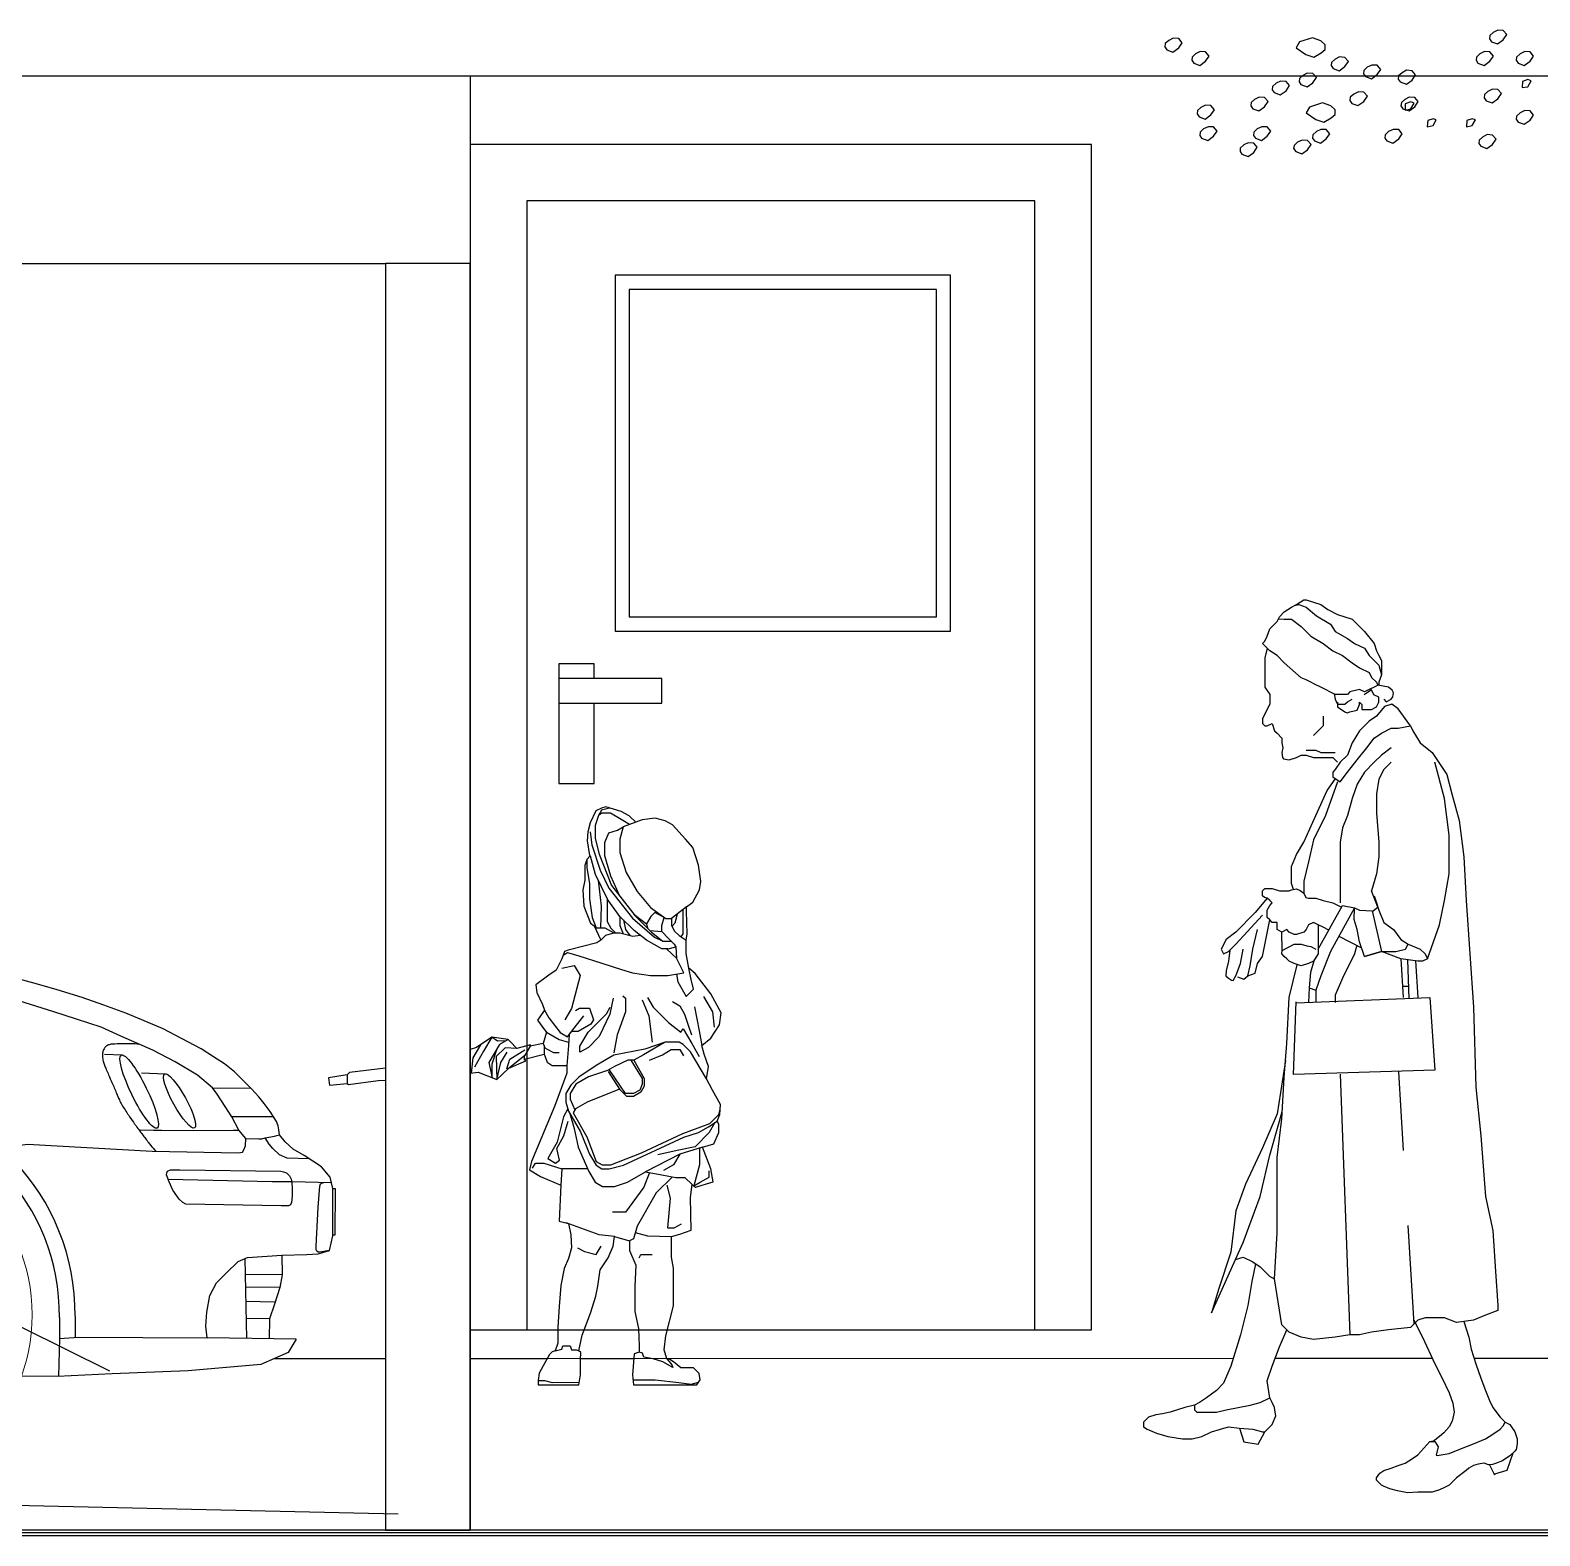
# Model space of a CAD drawing. Header units: millimetres. Extents: x 462666 to 1244237, y 2328025 to 3795663.
# Drawn here: x 1158088 to 1160762, y 2840937 to 2843604 of the extents above; entities that cross this region are included whole.
import ezdxf
from ezdxf.lldxf.tags import DXFTag

# ---------------------------------------------------------------- set-up
doc = ezdxf.new("R2010")
doc.units = ezdxf.units.MM
for name, color, linetype in [('arbre', 250, 'Continuous'), ('MUR-POH', 64, 'Continuous'), ('MUR_POH', 64, 'Continuous'), ('MUR_REZ', 3, 'Continuous'), ('PLO_LIN', 6, 'Continuous')]:
    doc.layers.add(name, color=color, linetype=linetype)
tags = doc.linetypes.add('DASHED', pattern=[0.75, 0.5, -0.25]).pattern_tags.tags
tags[6:7] = [DXFTag(74, 4), DXFTag(75, 0), DXFTag(340, '0'), DXFTag(46, 1.0), DXFTag(50, 0.0), DXFTag(44, 0.0), DXFTag(45, 0.0)]
tags[4:5] = [DXFTag(74, 4), DXFTag(75, 0), DXFTag(340, '0'), DXFTag(46, 1.0), DXFTag(50, 0.0), DXFTag(44, 0.0), DXFTag(45, 0.0)]

# ---------------------------------------------------------------- blocks, each defined once
blk = doc.blocks.new('arbre3')
at = {"layer": 'arbre', "color": 252}
for points in [[(253.368, 21.654), (253.41, 21.639), (253.449, 21.667), (253.473, 21.702), (253.449, 21.73), (253.412, 21.732), (253.381, 21.717), (253.357, 21.695), (253.355, 21.674)], [(251.169, 21.599), (251.21, 21.584), (251.25, 21.612), (251.273, 21.647), (251.25, 21.676), (251.213, 21.678), (251.182, 21.662), (251.158, 21.641), (251.156, 21.619)], [(251.351, 21.509), (251.392, 21.493), (251.431, 21.522), (251.455, 21.556), (251.431, 21.585), (251.394, 21.587), (251.364, 21.572), (251.34, 21.55), (251.338, 21.528)], [(252.111, 21.567), (252.165, 21.55), (252.215, 21.578), (252.241, 21.602), (252.241, 21.633), (252.213, 21.661), (252.157, 21.68), (252.067, 21.652), (252.046, 21.613)], [(253.277, 21.509), (253.319, 21.493), (253.358, 21.522), (253.382, 21.556), (253.358, 21.585), (253.321, 21.587), (253.29, 21.572), (253.267, 21.55), (253.264, 21.528)], [(253.55, 21.509), (253.591, 21.493), (253.63, 21.522), (253.654, 21.556), (253.63, 21.585), (253.594, 21.587), (253.563, 21.572), (253.539, 21.55), (253.537, 21.528)], [(252.296, 21.472), (252.337, 21.457), (252.376, 21.485), (252.4, 21.52), (252.376, 21.548), (252.339, 21.551), (252.309, 21.535), (252.285, 21.514), (252.283, 21.492)], [(252.514, 21.418), (252.555, 21.403), (252.594, 21.431), (252.618, 21.466), (252.594, 21.494), (252.558, 21.496), (252.527, 21.481), (252.503, 21.459), (252.501, 21.437)], [(251.896, 21.309), (251.937, 21.294), (251.977, 21.322), (252, 21.357), (251.977, 21.385), (251.94, 21.387), (251.909, 21.372), (251.885, 21.35), (251.883, 21.328)], [(252.078, 21.363), (252.119, 21.348), (252.158, 21.376), (252.182, 21.411), (252.158, 21.439), (252.121, 21.441), (252.091, 21.426), (252.067, 21.405), (252.065, 21.383)], [(252.75, 21.381), (252.792, 21.366), (252.831, 21.394), (252.855, 21.429), (252.831, 21.457), (252.794, 21.46), (252.763, 21.444), (252.739, 21.423), (252.737, 21.401)], [(253.577, 21.343), (253.616, 21.349), (253.638, 21.388), (253.616, 21.397), (253.579, 21.384)], [(251.751, 21.2), (251.792, 21.185), (251.831, 21.213), (251.855, 21.248), (251.831, 21.276), (251.794, 21.278), (251.764, 21.263), (251.74, 21.241), (251.738, 21.219)], [(252.423, 21.236), (252.464, 21.221), (252.504, 21.249), (252.528, 21.284), (252.504, 21.312), (252.467, 21.314), (252.436, 21.299), (252.412, 21.277), (252.41, 21.256)], [(252.769, 21.2), (252.81, 21.185), (252.849, 21.213), (252.873, 21.248), (252.849, 21.276), (252.812, 21.278), (252.782, 21.263), (252.758, 21.241), (252.755, 21.219)], [(253.332, 21.254), (253.373, 21.239), (253.412, 21.267), (253.436, 21.302), (253.412, 21.33), (253.375, 21.332), (253.345, 21.317), (253.321, 21.296), (253.319, 21.274)], [(251.387, 21.145), (251.429, 21.13), (251.468, 21.158), (251.492, 21.193), (251.468, 21.221), (251.431, 21.223), (251.4, 21.208), (251.376, 21.187), (251.374, 21.165)], [(252.179, 21.127), (252.233, 21.109), (252.283, 21.138), (252.309, 21.161), (252.309, 21.192), (252.281, 21.22), (252.224, 21.24), (252.135, 21.211), (252.114, 21.172)], [(252.783, 21.191), (252.822, 21.198), (252.844, 21.237), (252.822, 21.246), (252.785, 21.233)], [(253.55, 21.109), (253.591, 21.094), (253.63, 21.122), (253.654, 21.157), (253.63, 21.185), (253.594, 21.187), (253.563, 21.172), (253.539, 21.15), (253.537, 21.128)], [(251.405, 21), (251.447, 20.985), (251.486, 21.013), (251.51, 21.048), (251.486, 21.076), (251.449, 21.078), (251.418, 21.063), (251.395, 21.041), (251.392, 21.019)], [(251.769, 21), (251.81, 20.985), (251.849, 21.013), (251.873, 21.048), (251.849, 21.076), (251.812, 21.078), (251.782, 21.063), (251.758, 21.041), (251.756, 21.019)], [(252.934, 21.078), (252.974, 21.085), (252.995, 21.124), (252.974, 21.132), (252.937, 21.119)], [(253.199, 21.078), (253.238, 21.085), (253.26, 21.124), (253.238, 21.132), (253.201, 21.119)], [(251.678, 20.891), (251.719, 20.876), (251.758, 20.904), (251.782, 20.939), (251.758, 20.967), (251.721, 20.969), (251.691, 20.954), (251.667, 20.932), (251.665, 20.91)], [(252.042, 20.909), (252.083, 20.894), (252.122, 20.922), (252.146, 20.957), (252.122, 20.985), (252.085, 20.987), (252.055, 20.972), (252.031, 20.95), (252.028, 20.929)], [(252.169, 20.982), (252.21, 20.967), (252.249, 20.995), (252.273, 21.03), (252.249, 21.058), (252.212, 21.06), (252.182, 21.045), (252.158, 21.023), (252.156, 21.001)], [(252.659, 20.982), (252.701, 20.967), (252.74, 20.995), (252.764, 21.03), (252.74, 21.058), (252.703, 21.06), (252.672, 21.045), (252.649, 21.023), (252.646, 21.001)], [(253.296, 20.945), (253.337, 20.93), (253.376, 20.958), (253.4, 20.993), (253.376, 21.021), (253.339, 21.024), (253.309, 21.008), (253.285, 20.987), (253.283, 20.965)]]:
    blk.add_lwpolyline(points, close=True, dxfattribs=at)
blk = doc.blocks.new('wheel2')
at = {"color": 252}
for p, q in [((-30.2, 114.6), (-30.2, 224.6)), ((30.2, 114.5), (30.3, 224.6)), ((-21, 210.8), (-21, 114.6)), ((21, 210.8), (21, 114.5)), ((-99.6, 64.2), (-204.3, 98.2)), ((-194, 85.1), (-102.4, 55.4)), ((99.6, 64.2), (204.3, 98.2)), ((194, 85.1), (102.5, 55.4)), ((-118.3, 6.6), (-223, 40.7)), ((-207, 45.1), (-115.4, 15.4)), ((207, 45.1), (115.4, 15.4)), ((118.3, 6.6), (223, 40.6)), ((-91.8, -74.9), (-156.5, -163.9)), ((-140.9, -158.2), (-84.3, -80.3)), ((140.9, -158.2), (84.3, -80.3)), ((91.8, -74.9), (156.5, -164)), ((-106.9, -182.9), (-50.3, -105)), ((106.9, -182.9), (50.3, -105)), ((-42.9, -110.4), (-107.6, -199.5)), ((42.9, -110.5), (107.6, -199.5))]:
    blk.add_line(p, q, dxfattribs=at)
at = {"color": 252, "lineweight": 0}
for p, q in [((-11.5, -13.2), (-25, 10.1)), ((-16.4, 21.7), (-3.9, 0)), ((-3.9, 0), (-11.5, -13.2)), ((-10.6, 25), (0, 6.7)), ((10.6, 25), (0, 6.7)), ((16.4, 21.7), (3.9, 0)), ((11.5, -13.2), (25, 10.1)), ((13.5, -23.3), (27, 0)), ((-13.5, -23.3), (-27, 0)), ((0, -6.7), (-10.6, -25)), ((0, -6.7), (10.6, -25)), ((3.9, 0), (11.5, -13.2))]:
    blk.add_line(p, q, dxfattribs=at)
for centre, radius in [((0.1, -0.1), 332.5), ((0.1, -0.1), 252.7), ((0.1, -0.1), 246.9), ((0, 0), 30.3)]:
    blk.add_circle(centre, radius, dxfattribs=at)
at = {"color": 252}
for centre, radius in [((-0.4, 61.3), 9.91), ((-58.4, 18.4), 9.91), ((0.1, -0.1), 42.5), ((58.4, 19.3), 9.91), ((-35.6, -50.1), 9.91), ((36.6, -49.5), 9.91)]:
    blk.add_circle(centre, radius, dxfattribs=at)
for centre, radius, start, end in [((0, 0), 228.8, 89.9985, 125.9984), ((-36, 210.8), 15, 0, 99.6964), ((0, 0), 228.8, 53.9984, 89.9982), ((36, 210.8), 15, 80.3003, 179.9967), ((0, 0), 228.8, 125.9984, 161.9982), ((0, 0), 228.8, 17.9985, 53.9984), ((0, 0), 140.2, 102.4567, 149.54), ((-83.2, 114.6), 53, 305.9984, 0), ((-83.2, 114.6), 62.2, 305.9984, 0), ((83.2, 114.5), 62.2, 179.9967, 233.9984), ((0, 0), 140.2, 30.4567, 77.54), ((83.2, 114.5), 53, 179.9967, 233.9984), ((-189.3, 99.4), 15, 152.3003, 251.9967), ((189.3, 99.4), 15, 288, 27.6964), ((0, 0), 228.8, 161.9985, 197.9984), ((-83.2, 114.6), 62.2, 251.9967, 305.9984), ((-83.2, 114.6), 53, 251.9967, 305.9984), ((-45.2, 61.2), 25, 252.7826, 0.0941), ((-0.4, 61.3), 19.8, 0.7826, 180.0941), ((44.5, 61.9), 25, 180.7826, 288.0941), ((83.2, 114.5), 62.2, 233.9984, 288), ((83.2, 114.5), 53, 233.9984, 288), ((0, 0), 228.8, 341.9984, 17.9982), ((-211.6, 30.9), 15, 72, 171.6964), ((-58.4, 18.4), 19.8, 72.7826, 252.0941), ((58.4, 19.3), 19.8, 288.7826, 108.0941), ((211.6, 30.9), 15, 8.3003, 107.9967), ((0, 0), 140.2, 174.4567, 221.54), ((-134.7, -43.8), 53, 17.9984, 72), ((-134.7, -43.8), 62.2, 17.9984, 72), ((72.8, -23.1), 25, 108.7826, 216.0941), ((134.7, -43.8), 62.2, 107.9967, 161.9984), ((134.7, -43.8), 53, 107.9967, 161.9984), ((0, 0), 140.2, 318.4567, 5.54), ((-134.7, -43.8), 53, 323.9967, 17.9984), ((-134.7, -43.8), 62.2, 323.9967, 17.9984), ((-72.2, -24.2), 25, 324.7826, 72.0941), ((134.7, -43.8), 62.2, 161.9984, 216), ((134.7, -43.8), 53, 161.9984, 216), ((-35.6, -50.1), 19.8, 144.7826, 324.0941), ((0.7, -76.4), 25, 36.7826, 144.0941), ((36.6, -49.5), 19.8, 216.7826, 36.0941), ((0, 0), 228.8, 197.9984, 233.9982), ((0, -141.6), 62.2, 89.9984, 144), ((0, -141.6), 62.2, 35.9967, 89.9984), ((0, 0), 228.8, 305.9985, 341.9984), ((0, -141.6), 53, 89.9984, 144), ((0, -141.6), 53, 35.9967, 89.9984), ((0, 0), 140.2, 246.4567, 293.54), ((-153, -149.3), 15, 224.3003, 323.9967), ((153, -149.4), 15, 216, 315.6964), ((0, 0), 228.8, 233.9985, 269.9984), ((-94.8, -191.7), 15, 144, 243.6964), ((0, 0), 228.8, 269.9984, 305.9982), ((94.7, -191.7), 15, 296.3003, 35.9967)]:
    blk.add_arc(centre, radius, start, end, dxfattribs=at)
at = {"color": 252, "lineweight": 0}
for start, end in [(127.1808, 158.0265), (67.1808, 112.8192), (21.9735, 52.8192), (180, 240), (247.1808, 292.8192), (300, 0)]:
    blk.add_arc((0, 0), 27, start, end, dxfattribs=at)
blk = doc.blocks.new('VW Golf 5 s')
at = {"color": 252}
for p, q in [((3018.1, 790.1), (3049.2, 789.2)), ((3083.6, 758), (3126.4, 756.9)), ((3272.3, 431.9), (3277.5, 290.5)), ((3338.6, 403.9), (3273.3, 403.9)), ((3335.1, 381.5), (3274.2, 381.5)), ((3327.2, 355.7), (3275.1, 355.7)), ((2945.3, 322.2), (2946.2, 285.3)), ((2973.3, 324.8), (2974.1, 287.5)), ((3317.2, 325.7), (3276.2, 325.7))]:
    blk.add_line(p, q, dxfattribs=at)
for points in [[(3270.3, 644.4), (3293.7, 644.3), (3299.1, 644.7), (3304.8, 646.2), (3321.2, 649.8), (3325.5, 651), (3329.7, 652.3), (3328.7, 660.8), (3327.2, 668.2), (3324.4, 675.5), (3313, 693.3), (3302.2, 707), (3292.1, 719), (3279.4, 732.7), (3267, 744.4), (3248.4, 762.1), (3230.9, 776.5), (3211, 788.2), (3189.1, 802.2), (3154, 819.8), (3121.3, 836.3), (3083.1, 852), (3054.6, 863.4), (3015.5, 876.7), (2976.8, 889.9), (2932, 902.8), (2893.2, 913.1), (2840.5, 926.8)], [(3270.3, 644.4), (3257.7, 659.2), (3244.8, 682.4), (3233.1, 700.8), (3218.7, 722.3), (3210.3, 733.6), (3183.1, 755.5), (3143.1, 778.7), (3103.6, 798.6), (3046.1, 822.6), (3010.9, 837.9), (2967.4, 851), (2926.9, 863.7), (2843.6, 888.2), (2766.1, 908), (2688.9, 925.9), (2607.1, 947.4), (2538.4, 963.6), (2456.3, 987.4), (2417.2, 999), (2400.2, 1002)], [(3210.3, 733.6), (3277.7, 734.2)], [(3244.4, 683), (3318.7, 684.4)], [(2822.3, 596.9), (2835.5, 608), (2847.4, 617.8), (2864, 625.3), (2884.1, 628.7), (3105, 619.3), (3257.6, 619.3), (3264.8, 620.4), (3267.5, 624.5), (3270.2, 631.9), (3270.3, 644.4)], [(3081.2, 656.7), (3106.8, 656.8), (3121.2, 656.8), (3177.2, 657.5), (3247.9, 659), (3257.7, 659.2)], [(3383.8, 610.1), (3344.4, 610.7), (3330.5, 616.9), (3318.7, 627.7), (3312, 635.4), (3304.8, 646.2)], [(3422, 448.4), (3427, 474.4), (3425.7, 558.4), (3420.6, 578.5), (3405, 596.5), (3374.1, 616.2), (3354.6, 627.2), (3340.1, 639.8), (3329.7, 652.3)], [(3423.2, 568.5), (3352.9, 569.3), (3353.9, 556.3), (3353.9, 543.8), (3353.1, 532.7), (3351.5, 528.5), (3347.7, 526.4), (3335.1, 526.4), (3165.9, 526.4), (3160.6, 529.4), (3154.3, 535.1), (3142.6, 551.2), (3135.7, 565.7), (3131.3, 578), (3131.3, 581.8), (3132.8, 584.6), (3138.1, 586.8), (3154.6, 587.2), (3333.2, 587.8), (3338.3, 586.9), (3343.6, 585), (3349.1, 579.5), (3352, 574), (3352.9, 569.3)], [(3352.9, 569.3), (3344.8, 568.9), (3337.8, 568.7), (3318.4, 568.7), (3134.3, 569.7)], [(3422, 448.4), (3404.6, 445.2), (3401.7, 445.5), (3399.4, 446.8), (3398.2, 449.1), (3398, 455.8), (3400.5, 524.8), (3402.9, 562.4), (3403.7, 566.1), (3405.7, 567.7), (3409.8, 568.6)], [(3425.7, 558.4), (3430.1, 558.5), (3431, 476.1), (3427, 476)], [(3365.2, 290.8), (3207.6, 290.3), (3205.1, 310.8), (3206.1, 335.9), (3211.2, 365.2), (3222.5, 388.3), (3239.5, 405.7), (3260.5, 426.7), (3276.9, 433.9), (3337.7, 439.1), (3381.7, 441.1), (3401.7, 442.6), (3422, 448.4)], [(3337.7, 439.1), (3338.6, 403.9), (3335.1, 381.5), (3326.1, 352), (3317.2, 325.7), (3317.3, 290.6)], [(3365.2, 290.8), (3351.3, 266.7), (3303.6, 244.4), (3175, 231.2), (3040.6, 223.8), (2943.6, 217.6), (2880.1, 217.6)], [(2946.2, 285.3), (2945.7, 217.8)], [(2946.2, 285.3), (2979.7, 287.9), (3207.6, 290.3)]]:
    blk.add_lwpolyline(points, dxfattribs=at)
blk.add_lwpolyline([(3079.1, 808.9, 0.00436), (3063.4, 809, 0.006365), (3052.6, 808.8, 0.001388), (3036, 808.3, 0.005877), (3032.1, 808.1, 0.065259), (3025.9, 806.9, 0.071208), (3020.7, 804.4, 0.084759), (3018, 801.7, 0.070185), (3015.9, 797.7, 0.055739), (3014.4, 791.8, 0.057311), (3014.4, 785.8, 0.023951), (3015.6, 777.9, 0.047792), (3016.7, 774, 0.003387), (3019.6, 767.2, 0.005367), (3021.4, 762.9, 0.000529), (3025.8, 753.3, -0.000375), (3031.9, 739.8, -0.003127), (3040.1, 721.3, 0.004798), (3045.5, 709.3, 0.031507), (3050, 700.9, 0.014142), (3061.8, 683.1, 0.002089), (3070.9, 670.3, 0.006021), (3074.1, 665.9, 0.001382), (3080.6, 657.4, 0.00205), (3084.9, 651.7, 0.002362), (3085.5, 651, 0.00012), (3097.2, 636.2, 0.007569), (3102.1, 630.2, 0.004052), (3111.4, 619.3)], format="xyb", dxfattribs=at)
for radius, start, end in [(398.5, 0.522, 175.8694), (370.5, 0.1616, 176.2098)]:
    blk.add_arc((2574.8, 321.2), radius, start, end, dxfattribs=at)
for centre, major_axis, ratio in [((3080.3, 724.7), (-32.6, 64.2), 0.194652), ((3152.1, 709.2), (-27.3, 47.3), 0.214904)]:
    blk.add_ellipse(centre, major_axis=major_axis, ratio=ratio, dxfattribs=at)
at = {"color": 252, "xscale": 0.9690000000000657, "yscale": 0.9690000000000657, "zscale": 0.9690000000000657, "rotation": 12.00000000000195}
blk.add_blockref('wheel2', (2574.8, 321.2), dxfattribs=at)

msp = doc.modelspace()

# ---------------------------------------------------------------- linework, layer by layer
at = {"layer": 'MUR-POH', "color": 252}
for p, q in [((1160305.7, 2841973.8), (1160305, 2842006.2)), ((1160406, 2841998.9), (1160446, 2841978.5)), ((1160515.5, 2841958.9), (1160481.2, 2841971.8)), ((1160515.5, 2841958.9), (1160519.8, 2841890.2)), ((1160527.7, 2841957.2), (1160530.1, 2841888.7)), ((1160541.4, 2841955.3), (1160545.6, 2841890.2)), ((1160353.4, 2841907.3), (1160352.3, 2841881.6)), ((1160529.4, 2841909.7), (1160518.6, 2841909.7)), ((1160408.2, 2841754.6), (1160425.3, 2841292.9)), ((1160511.3, 2841758.7), (1160519.8, 2841619.5)), ((1160539.2, 2841312.2), (1160528.4, 2841486.3))]:
    msp.add_line(p, q, dxfattribs=at)
at = {"layer": 'MUR-POH', "color": 1}
for points in [[(1153971.4, 2840946.6), (1153971.4, 2843523.1), (1158867.7, 2843523.1), (1158867.7, 2840946.6)], [(1154121.4, 2840946.6), (1154121.4, 2843190.6), (1158717.7, 2843190.6), (1158717.7, 2840946.6)], [(1158867.7, 2841301.5), (1159967.7, 2841301.5)], [(1158867.7, 2841301.5), (1159022.8, 2841301.5)], [(1159069.4, 2841301.5), (1159165.8, 2841301.5)], [(1158521, 2841250.6), (1158717.7, 2841250.6)], [(1158867.7, 2841250.7), (1160219.1, 2841251.3)], [(1158867.7, 2841250.7), (1159003.9, 2841250.8)], [(1159062.8, 2841250.8), (1159157.1, 2841250.8)], [(1160293.1, 2841251.3), (1160571.1, 2841251.4)], [(1160645.4, 2841251.4), (1160917.7, 2841251.5)]]:
    msp.add_lwpolyline(points, dxfattribs=at)
at = {"layer": 'MUR-POH', "color": 252}
for points in [[(1155537.4, 2843523.1), (1161279.2, 2843523.1)], [(1159967.7, 2841301.5), (1159967.7, 2843401.5), (1158867.7, 2843401.5), (1158867.7, 2841301.5)], [(1159867.7, 2841301.5), (1159867.7, 2843301.5), (1158967.7, 2843301.5), (1158967.7, 2841301.5)], [(1160373.7, 2842440.2), (1160362.8, 2842445.3), (1160356.5, 2842448.8), (1160348, 2842453.1), (1160339.2, 2842456.4), (1160309.3, 2842483.2), (1160296.4, 2842496.1), (1160283.5, 2842504.7), (1160270.6, 2842517.6), (1160274.9, 2842521.9), (1160279.2, 2842530.5), (1160283.5, 2842543.3), (1160296.4, 2842556.2), (1160300.7, 2842564.8), (1160309.3, 2842573.4), (1160322.2, 2842582), (1160330.8, 2842586.3), (1160343.7, 2842594.9), (1160348, 2842594.9), (1160360.8, 2842590.6), (1160373.7, 2842586.3), (1160386.6, 2842577.7), (1160403.8, 2842569.1), (1160416.7, 2842564.8), (1160429.6, 2842560.5), (1160438.2, 2842551.9), (1160451.1, 2842539), (1160468.3, 2842517.6), (1160472.6, 2842504.7), (1160476.9, 2842496.1), (1160481.2, 2842487.5), (1160481.2, 2842470.3), (1160481.2, 2842461.7), (1160476.9, 2842448.8), (1160476.9, 2842444.5), (1160451.1, 2842431.6), (1160442.5, 2842435.9), (1160425.3, 2842431.6), (1160421, 2842427.3), (1160412.4, 2842427.3), (1160399.5, 2842427.3), (1160373.7, 2842440.2)], [(1160327.3, 2842584.6), (1160335.1, 2842586.3), (1160348, 2842582), (1160366.4, 2842566.6), (1160390.9, 2842551.9), (1160399.5, 2842539), (1160421, 2842526.2), (1160433.9, 2842517.6), (1160451.1, 2842509), (1160459.7, 2842496.1), (1160468.3, 2842487.5), (1160476.9, 2842478.9), (1160481.2, 2842461.7)], [(1160299, 2842561.4), (1160309.3, 2842560.5), (1160322.2, 2842560.5), (1160339.4, 2842547.6), (1160356.5, 2842530.5), (1160378, 2842517.6), (1160395.2, 2842504.7), (1160412.4, 2842496.1), (1160429.6, 2842483.2), (1160442.5, 2842474.6), (1160459.7, 2842466), (1160464, 2842457.4), (1160472.6, 2842448.8), (1160475.1, 2842443.7)], [(1160279.2, 2842509), (1160274.9, 2842491.8), (1160274.9, 2842474.6), (1160274.9, 2842453.1), (1160274.9, 2842440.2), (1160283.5, 2842427.3), (1160283.5, 2842418.7), (1160283.5, 2842410.1), (1160270.6, 2842384.4), (1160270.6, 2842375.8), (1160274.9, 2842371.5), (1160279.2, 2842371.5), (1160287.8, 2842375.8), (1160292.1, 2842362.9), (1160296.4, 2842358.6), (1160305, 2842350), (1160305, 2842341.4), (1160306.9, 2842332.8), (1160305, 2842324.2), (1160306.2, 2842315.6), (1160308.1, 2842313.2), (1160317.9, 2842311.3), (1160330.8, 2842315.6), (1160339.4, 2842319.9), (1160348, 2842319.9), (1160360.8, 2842315.6), (1160369.4, 2842315.6), (1160382.3, 2842315.6), (1160395.2, 2842315.6), (1160403.8, 2842307)], [(1159086.9, 2842455.6), (1159086.9, 2842481.3), (1159024.4, 2842481.3), (1159024.4, 2842269.2), (1159086.9, 2842269.2), (1159086.9, 2842411.7)], [(1160485.5, 2842418.7), (1160489.8, 2842414.4), (1160498.3, 2842418.7), (1160501.6, 2842423.2), (1160502.8, 2842430.3), (1160500.4, 2842435), (1160494.1, 2842440.2), (1160475.1, 2842443.7)], [(1160397.8, 2842428.2), (1160399.5, 2842418.7), (1160403.8, 2842410.1), (1160416.7, 2842410.1), (1160421, 2842414.4), (1160429.6, 2842418.7)], [(1160403.7, 2842413.7), (1160403.7, 2842405.1), (1160416.6, 2842396.5), (1160420.8, 2842394.7), (1160425.1, 2842396.5), (1160438.6, 2842399.4), (1160442.3, 2842409.4), (1160442.3, 2842413.7), (1160446.6, 2842409.4), (1160446.6, 2842405.1), (1160446.6, 2842400.8), (1160455.2, 2842400.8), (1160463.8, 2842400.8), (1160472.4, 2842405.1), (1160476.7, 2842413.7), (1160476.7, 2842418), (1160476.7, 2842422.3), (1160468.1, 2842426.6), (1160463.8, 2842435.2), (1160450.9, 2842426.6)], [(1160378, 2842388.6), (1160378, 2842371.5), (1160373.7, 2842367.2), (1160360.8, 2842354.3)], [(1160511.2, 2842401.5), (1160499.9, 2842409.9), (1160487, 2842405.6), (1160472.6, 2842388.6), (1160459.7, 2842380.1), (1160442.5, 2842362.9), (1160429.6, 2842341.4), (1160421, 2842319.9), (1160408.1, 2842307), (1160399.5, 2842294.1), (1160395.2, 2842289.8), (1160395.2, 2842281.2), (1160408.1, 2842272.6), (1160421, 2842289.8), (1160438.2, 2842311.3), (1160455.4, 2842332.8), (1160468.3, 2842350), (1160481.2, 2842358.6), (1160498.3, 2842367.2), (1160511.2, 2842367.2), (1160532.7, 2842371.5), (1160511.2, 2842401.5)], [(1160532.7, 2842371.5), (1160537, 2842362.9), (1160549.9, 2842341.4), (1160571.4, 2842324.2), (1160597.2, 2842285.5), (1160605.8, 2842251.1), (1160618.7, 2842203.9), (1160627.3, 2842139.4), (1160631.6, 2842062.1), (1160644.4, 2841873), (1160648.7, 2841731.2), (1160657.3, 2841645.3), (1160665.9, 2841537.8), (1160678.8, 2841477.7), (1160683.1, 2841404.6), (1160687.4, 2841344.5), (1160687.4, 2841335.9), (1160665.9, 2841327.3), (1160644.4, 2841318.7), (1160614.4, 2841314.4), (1160592.9, 2841323), (1160558.5, 2841323), (1160545.6, 2841318.7), (1160532.7, 2841305.8), (1160494.1, 2841301.5), (1160464, 2841297.2), (1160442.5, 2841292.9), (1160425.3, 2841292.9), (1160399.5, 2841288.6), (1160360.8, 2841284.3), (1160339.4, 2841288.6), (1160317.9, 2841297.2), (1160305, 2841310.1), (1160292.1, 2841391.7), (1160296.4, 2841473.4), (1160296.4, 2841533.5), (1160296.4, 2841606.6), (1160305, 2841675.3), (1160309.3, 2841748.4), (1160313.6, 2841808.6), (1160317.9, 2841890.2), (1160332.3, 2841948.4)], [(1160348, 2842328.5), (1160356.5, 2842328.5), (1160365.1, 2842328.5), (1160373.7, 2842324.2), (1160399.5, 2842324.2)], [(1160498.3, 2842332.8), (1160481.2, 2842319.9), (1160468.3, 2842307), (1160451.1, 2842289.8), (1160438.2, 2842268.3), (1160429.6, 2842242.6), (1160421, 2842212.5), (1160412.4, 2842191), (1160408.1, 2842165.2), (1160408.1, 2842139.4), (1160408.1, 2842113.6), (1160408.1, 2842087.9), (1160408.1, 2842057.8)], [(1160498.3, 2842307), (1160485.5, 2842294.1), (1160476.9, 2842276.9), (1160472.6, 2842251.1), (1160472.6, 2842216.8), (1160476.9, 2842165.2), (1160476.9, 2842139.4), (1160472.6, 2842109.3), (1160464, 2842079.3)], [(1160562.8, 2841958.9), (1160584.3, 2842019.1), (1160592.9, 2842062.1), (1160601.5, 2842109.3), (1160601.5, 2842178.1), (1160592.9, 2842242.6), (1160575.7, 2842307)], [(1160325.6, 2842081.8), (1160322.2, 2842092.2), (1160322.2, 2842109.3), (1160322.2, 2842122.2), (1160330.8, 2842143.7), (1160343.7, 2842165.2), (1160365.1, 2842212.5), (1160385.4, 2842257.2), (1160399.5, 2842276.9)], [(1160403.8, 2842272.6), (1160382.3, 2842212.5), (1160360.8, 2842169.5), (1160352.3, 2842130.8), (1160343.7, 2842096.5), (1160343.7, 2842075)], [(1158867.7, 2841756), (1158881.8, 2841758), (1158914.8, 2841745), (1158935.8, 2841765), (1158966, 2841777.8), (1158963.9, 2841781), (1158998.3, 2841790), (1159004.1, 2841775.9), (1159012.8, 2841770), (1159038.8, 2841770), (1159038.8, 2841756), (1159016.8, 2841697), (1158975.8, 2841600), (1158972.8, 2841585), (1158991.8, 2841573), (1159027.8, 2841558), (1159024.8, 2841494), (1159041.8, 2841490), (1159045.8, 2841470), (1159046.8, 2841447), (1159041.8, 2841428), (1159033.8, 2841410), (1159027.8, 2841380), (1159024.8, 2841343), (1159022.8, 2841306), (1159022.8, 2841278), (1159017.8, 2841264), (1159012.4, 2841262.5), (1159007.8, 2841257.8), (1158996.8, 2841238), (1158989.8, 2841225), (1158987.8, 2841212), (1158987.8, 2841204), (1159059.8, 2841204), (1159062.8, 2841222), (1159062.8, 2841249), (1159063.2, 2841261.2), (1159059.8, 2841264), (1159065.8, 2841292), (1159080.8, 2841331), (1159089.8, 2841361), (1159093.8, 2841379), (1159097.8, 2841408), (1159111.8, 2841429), (1159120.8, 2841450), (1159122.8, 2841467), (1159149.8, 2841459), (1159149.8, 2841442), (1159160.8, 2841416), (1159158.8, 2841379), (1159158.8, 2841334), (1159165.8, 2841304), (1159166.8, 2841273), (1159166.8, 2841262), (1159157.8, 2841259), (1159154.8, 2841222), (1159156.8, 2841204), (1159268.8, 2841204), (1159274.8, 2841213), (1159272.8, 2841224), (1159262.8, 2841234), (1159240.8, 2841234), (1159227.8, 2841245), (1159221, 2841249), (1159215.8, 2841250), (1159210.8, 2841266), (1159213.8, 2841291), (1159227.8, 2841344), (1159227.8, 2841371), (1159227.8, 2841411), (1159223.8, 2841430), (1159223.8, 2841467), (1159238.8, 2841471), (1159258.8, 2841478), (1159257.8, 2841536), (1159260.8, 2841559), (1159266.8, 2841554), (1159297.8, 2841564), (1159293.8, 2841587), (1159278.8, 2841625), (1159298.8, 2841631), (1159307.8, 2841651), (1159307.8, 2841666), (1159304.8, 2841671), (1159309.8, 2841683), (1159310.8, 2841701), (1159296.8, 2841726), (1159285.8, 2841746), (1159289.8, 2841768), (1159281.8, 2841790), (1159277.8, 2841805), (1159293.8, 2841818), (1159308.8, 2841842), (1159311.8, 2841863), (1159293.8, 2841897), (1159265.8, 2841933), (1159254.8, 2841942), (1159249.8, 2841968), (1159249.8, 2841992), (1159251.8, 2842003), (1159250.8, 2842043), (1159250.8, 2842051), (1159261.8, 2842059), (1159273.8, 2842081), (1159275.8, 2842096), (1159271.8, 2842125), (1159261.8, 2842156), (1159248.8, 2842171), (1159225.8, 2842196), (1159212.8, 2842203), (1159212.8, 2842203), (1159194.8, 2842208), (1159171.8, 2842205), (1159160.8, 2842201), (1159148.8, 2842212), (1159134.8, 2842220), (1159107.8, 2842228), (1159099.8, 2842226), (1159089.8, 2842221), (1159079.8, 2842200), (1159075.8, 2842184), (1159074.8, 2842168), (1159078.8, 2842142), (1159079.8, 2842141), (1159073.8, 2842135), (1159070.8, 2842124), (1159070.8, 2842098), (1159066.8, 2842081), (1159068.8, 2842052), (1159080.8, 2842022), (1159086.8, 2842017), (1159098.8, 2841992), (1159091.8, 2841987), (1159040.8, 2841974), (1159034.8, 2841972), (1159029.8, 2841959), (1159019.8, 2841939), (1159006.8, 2841930), (1158983.8, 2841913), (1158985.8, 2841899), (1158995.8, 2841878), (1158998.8, 2841868), (1158986.8, 2841850), (1158998.8, 2841833), (1159002.8, 2841829), (1158996.8, 2841809), (1158973.8, 2841804), (1158974.2, 2841806.4), (1158949.8, 2841799.8), (1158938, 2841812.4), (1158934.8, 2841816), (1158905.8, 2841820), (1158878.8, 2841802), (1158867.7, 2841798)], [(1159114.5, 2842226), (1159099.8, 2842222), (1159094.6, 2842213), (1159088.8, 2842195), (1159088.8, 2842172), (1159095.8, 2842144), (1159117.8, 2842089), (1159132.8, 2842070), (1159116.8, 2842105), (1159105.8, 2842141), (1159105.8, 2842165), (1159112.8, 2842182), (1159128.3, 2842187), (1159138.7, 2842192.9), (1159132.8, 2842171), (1159132.8, 2842147), (1159143.8, 2842112), (1159163.4, 2842078), (1159186.8, 2842050), (1159213.8, 2842030), (1159223.8, 2842030)], [(1159149.7, 2842196.9), (1159134.8, 2842205.6), (1159115.8, 2842216.6), (1159100.8, 2842216.6), (1159094.6, 2842213)], [(1159160.8, 2842201), (1159138.7, 2842192.9)], [(1159079.8, 2842184), (1159082.8, 2842161), (1159097.8, 2842116), (1159112.8, 2842084), (1159154.8, 2842031), (1159193.8, 2841997), (1159208.8, 2841990), (1159224.8, 2841990)], [(1159073.8, 2842135), (1159073.8, 2842120), (1159078.8, 2842092), (1159078.8, 2842065), (1159083.8, 2842032), (1159090.8, 2842014), (1159105.8, 2842014), (1159121.8, 2842004.7)], [(1159079.8, 2842141), (1159088.8, 2842109), (1159109.8, 2842065)], [(1159094, 2842098), (1159099.3, 2842052), (1159098.3, 2842014)], [(1159132.8, 2842070), (1159159.8, 2842035), (1159188.8, 2842006), (1159208.8, 2841990)], [(1160388.1, 2842009.7), (1160378, 2842014.8), (1160369.4, 2842019.1), (1160360.8, 2842023.4), (1160352.3, 2842019.1), (1160348, 2842010.5), (1160343.7, 2842006.2), (1160330.8, 2842001.9), (1160326.5, 2842001.9), (1160317.9, 2842006.2), (1160313.6, 2842010.5), (1160305, 2842006.2), (1160296.4, 2842010.5), (1160296.4, 2842014.8), (1160296.4, 2842019.1), (1160296.4, 2842023.4), (1160287.8, 2842023.4), (1160283.5, 2842027.7), (1160279.2, 2842032), (1160279.2, 2842040.6), (1160279.2, 2842044.9), (1160283.5, 2842053.5), (1160287.8, 2842057.8), (1160283.5, 2842062.1), (1160279.2, 2842066.4), (1160274, 2842067.4), (1160270.6, 2842070.7), (1160270.6, 2842079.3), (1160274.9, 2842083.6), (1160283.5, 2842083.6), (1160287.8, 2842083.6), (1160300.7, 2842079.3), (1160309.3, 2842079.3), (1160317.9, 2842079.3), (1160322.2, 2842081.2), (1160330.8, 2842082.8), (1160337.4, 2842079.7), (1160343.7, 2842075), (1160347.5, 2842067.4), (1160352.3, 2842066.4), (1160365.1, 2842066.4), (1160378, 2842062.1), (1160395.2, 2842057.8), (1160410.8, 2842050.6)], [(1160465.1, 2842042.6), (1160475, 2842050.6), (1160464, 2842079.3)], [(1160468.3, 2842070.7), (1160472.6, 2842057.8), (1160476.9, 2842044.9), (1160485.5, 2842023.4), (1160502.6, 2842010.5), (1160515.5, 2841993.3), (1160528.4, 2841984.7), (1160549.9, 2841976.1), (1160558.5, 2841967.5), (1160562.8, 2841958.9), (1160554.2, 2841954.7), (1160545.6, 2841954.7), (1160515.5, 2841958.9)], [(1159132.8, 2842034), (1159109.8, 2842065), (1159109.8, 2842025), (1159116.7, 2842013), (1159124.9, 2842004.7)], [(1159206.8, 2842007), (1159206.8, 2842018), (1159211.1, 2842032), (1159194.3, 2842041), (1159187.3, 2842034), (1159179.8, 2842021), (1159181.5, 2842013.2)], [(1159250.8, 2842051), (1159223.8, 2842030), (1159223.8, 2842018), (1159229.5, 2842008), (1159237.5, 2842000), (1159249.8, 2841992)], [(1159244, 2842045.7), (1159244, 2842017), (1159244, 2842003), (1159240.6, 2841998)], [(1160279.2, 2842066.4), (1160257.7, 2842040.6), (1160223.3, 2842006.2), (1160206.2, 2841993.3), (1160197.6, 2841976.1), (1160201.9, 2841967.5), (1160210.4, 2841971.8), (1160223.3, 2841984.7), (1160270.6, 2842036.3)], [(1160369.4, 2841976.1), (1160412.4, 2842053.5), (1160433.9, 2842049.2), (1160390.9, 2841971.8), (1160373.7, 2841928.9), (1160365.1, 2841903.1), (1160365.1, 2841881.6)], [(1160442.5, 2842044.9), (1160464.9, 2842043.7), (1160481.2, 2841971.8), (1160451.1, 2841963.2), (1160442.5, 2841989), (1160438.2, 2842010.5), (1160432.9, 2842028.3), (1160433.9, 2842049.2), (1160442.5, 2842044.9)], [(1159217.4, 2841976.4), (1159206.8, 2841976.4), (1159179.8, 2841992), (1159157.8, 2842009), (1159132.8, 2842034), (1159132.8, 2842018), (1159138.5, 2842003.3)], [(1159139, 2842027.7), (1159142.8, 2842010.6), (1159150, 2842000.4)], [(1159157.5, 2842038), (1159179.8, 2842021)], [(1159233.8, 2842037.7), (1159229.8, 2842022), (1159224.8, 2842016)], [(1160244.8, 2841928.9), (1160257.7, 2841933.2), (1160262, 2841950.4), (1160270.6, 2841963.2), (1160283.5, 2842027.7)], [(1160369.4, 2842019.1), (1160369.4, 2841967.5), (1160360.8, 2841954.7), (1160352.3, 2841950.4), (1160339.4, 2841946.1), (1160326.5, 2841950.4), (1160317.9, 2841954.7), (1160313.6, 2841958.9), (1160309.3, 2841963.2), (1160305, 2841967.5), (1160305.7, 2841973.8), (1160326.5, 2841984.7), (1160339.4, 2841984.7), (1160349.1, 2841981.6), (1160356.5, 2841980.4), (1160365.1, 2841976.1)], [(1159098.8, 2841992), (1159107.8, 2842001), (1159121.8, 2842004.7), (1159132.8, 2842004.7), (1159155.8, 2841999), (1159168.8, 2842000.5)], [(1159185.8, 2842009), (1159206.8, 2842007), (1159218.8, 2841995), (1159228.8, 2841985), (1159231.8, 2841980)], [(1160226.5, 2841927.2), (1160237.4, 2841922.6), (1160244.8, 2841928.9), (1160249.1, 2841946.1), (1160253.4, 2841976.1), (1160262, 2842010.5)], [(1159032.3, 2841965.5), (1159039.8, 2841969.8), (1159059.8, 2841964), (1159100.8, 2841951), (1159135.5, 2841940), (1159154.8, 2841934), (1159186.8, 2841929), (1159217.8, 2841929), (1159245.8, 2841934), (1159232.8, 2841960)], [(1160212.6, 2841974), (1160210.4, 2841954.7), (1160206.2, 2841937.5), (1160205.7, 2841928.4), (1160210.4, 2841924.6), (1160215.5, 2841921), (1160219, 2841920.3), (1160223.3, 2841928.9), (1160231.9, 2841950.4), (1160236.2, 2841976.1)], [(1160437.5, 2841982.9), (1160433.9, 2841967.5), (1160412.4, 2841924.6), (1160399.5, 2841894.5), (1160399.5, 2841881.6)], [(1160451.1, 2841963.2), (1160481.2, 2841971.8), (1160506.9, 2841971.8), (1160524.1, 2841976.1), (1160528.4, 2841984.7)], [(1159029.8, 2841942), (1159051.8, 2841947), (1159062.2, 2841929), (1159046.8, 2841871), (1159035.2, 2841851)], [(1159232.8, 2841931.6), (1159235.2, 2841918), (1159250.2, 2841892), (1159263.2, 2841905), (1159258.8, 2841922), (1159254.8, 2841942)], [(1160362.4, 2841957), (1160355.8, 2841934.6), (1160353.4, 2841907.3), (1160365.1, 2841903.1)], [(1159120.8, 2841889), (1159114.8, 2841861), (1159095.8, 2841821), (1159076.8, 2841802), (1159061.8, 2841793.3), (1159061.8, 2841804), (1159076.2, 2841829), (1159108.8, 2841861.5), (1159115.4, 2841873)], [(1159137.8, 2841893), (1159142.8, 2841889), (1159142.8, 2841865), (1159127.8, 2841824), (1159121.8, 2841792)], [(1159171.8, 2841886), (1159183.8, 2841858), (1159189.8, 2841811)], [(1159181.8, 2841890), (1159191.6, 2841873), (1159218.6, 2841846), (1159240.8, 2841829), (1159244.8, 2841835), (1159259.8, 2841809), (1159273.1, 2841786)], [(1159225.8, 2841883), (1159238.8, 2841875.5), (1159247.1, 2841861), (1159253.8, 2841841), (1159259.4, 2841824)], [(1159280.8, 2841892), (1159296.4, 2841865), (1159299.6, 2841838)], [(1160330.2, 2841880.7), (1160567.1, 2841890.2), (1160575.7, 2841761.3), (1160325.8, 2841753.9), (1160330.1, 2841882.8)], [(1158998.8, 2841868), (1159006.8, 2841854), (1159026.8, 2841828), (1159039.8, 2841820.5), (1159051.8, 2841836), (1159068.8, 2841858)], [(1159053.8, 2841867), (1159061.1, 2841871.2), (1159078.8, 2841871.2), (1159085.8, 2841851), (1159081.1, 2841843), (1159058.8, 2841830), (1159047.2, 2841830)], [(1159264.8, 2841874), (1159272.8, 2841831), (1159277.8, 2841805)], [(1159002.8, 2841829), (1159025.3, 2841816), (1159041.8, 2841811)], [(1158885.5, 2841806.5), (1158872.2, 2841783.4), (1158869, 2841756.2)], [(1158930.9, 2841813.7), (1158915.8, 2841813), (1158905.8, 2841820), (1158891.3, 2841795), (1158875.3, 2841767.1)], [(1158934.8, 2841816), (1158919.2, 2841807), (1158900.7, 2841775), (1158906.5, 2841748.2), (1158906.5, 2841773), (1158915.2, 2841800)], [(1158949.8, 2841799.8), (1158929.7, 2841801), (1158913.7, 2841785.5), (1158914.8, 2841745), (1158921.8, 2841775), (1158932.7, 2841793.7)], [(1158973.8, 2841804), (1158963.9, 2841787)], [(1158996.8, 2841809), (1158999.8, 2841801), (1159003.8, 2841799), (1159014.8, 2841792.6), (1159024.8, 2841792.6)], [(1158998.3, 2841805), (1158998.3, 2841790)], [(1159285.8, 2841746), (1159257.7, 2841794), (1159244.7, 2841807), (1159237.8, 2841811), (1159224.8, 2841811), (1159212.8, 2841811), (1159176.8, 2841799), (1159121.8, 2841787.9), (1159090.8, 2841770), (1159059.8, 2841749), (1159045.8, 2841735), (1159037.1, 2841720), (1159037.1, 2841705), (1159041.8, 2841689), (1159063.1, 2841652), (1159078.8, 2841613), (1159090.3, 2841593), (1159100.7, 2841587), (1159113.8, 2841587), (1159138.8, 2841593), (1159245.8, 2841643), (1159271.8, 2841651), (1159289.8, 2841661.4), (1159304.8, 2841671)], [(1159042.8, 2841824.3), (1159041.8, 2841805), (1159038.8, 2841770)], [(1159211.8, 2841810.4), (1159174.7, 2841789), (1159157.3, 2841779), (1159146.8, 2841779), (1159122.8, 2841768), (1159110.6, 2841761), (1159076.8, 2841749.8), (1159054.6, 2841737), (1159044.8, 2841720), (1159044.8, 2841710), (1159052.8, 2841691.2)], [(1158932.3, 2841764.2), (1158937.8, 2841781), (1158964.4, 2841797.4)], [(1158963.9, 2841779), (1158963.9, 2841787), (1158934.6, 2841763.8)], [(1158967.7, 2841782), (1158967.7, 2841301.5)], [(1159157.3, 2841779), (1159175.8, 2841747), (1159175.8, 2841733), (1159169.8, 2841722.5), (1159156.8, 2841715), (1159144.8, 2841715), (1159131.8, 2841728), (1159074.6, 2841705), (1159053.8, 2841693), (1159049.8, 2841686), (1159074.3, 2841643.5), (1159090.8, 2841600), (1159101.2, 2841594), (1159116.8, 2841594), (1159170.8, 2841615), (1159243.8, 2841649.1), (1159291.8, 2841667), (1159307.8, 2841683), (1159310.3, 2841692)], [(1159152.1, 2841779), (1159171.8, 2841747), (1159171.8, 2841737), (1159167.8, 2841726.3), (1159156.8, 2841720), (1159142.6, 2841720), (1159133.8, 2841733), (1159113.7, 2841762.7)], [(1159184.8, 2841779), (1159207.8, 2841789), (1159223.4, 2841798), (1159238.8, 2841798), (1159245.1, 2841787)], [(1160311.4, 2841778.6), (1160296.4, 2841683.9), (1160270.6, 2841623.8), (1160240.5, 2841559.3), (1160223.3, 2841512.1), (1160214.7, 2841439), (1160193.3, 2841374.6), (1160180.4, 2841331.6), (1160236.2, 2841456.2), (1160266.3, 2841537.8), (1160283.5, 2841610.9), (1160300.7, 2841671), (1160305.8, 2841688.4)], [(1158717.7, 2841765), (1158653.6, 2841757.2), (1158649.8, 2841753.2), (1158616.8, 2841748), (1158618.3, 2841735.2), (1158649.8, 2841737.8), (1158652.2, 2841736), (1158704.8, 2841743), (1158717.7, 2841743.8)], [(1158649.8, 2841753.2), (1158649.8, 2841737.8)], [(1159111.8, 2841759), (1159131.8, 2841728)], [(1159040.6, 2841693), (1159032.5, 2841679), (1159021.8, 2841634), (1159005, 2841605), (1159018.8, 2841597), (1159025.8, 2841602), (1159020.8, 2841623), (1159033.5, 2841645), (1159040.8, 2841671)], [(1159044.1, 2841685), (1159051.8, 2841658), (1159058.8, 2841625), (1159077.8, 2841582), (1159088.7, 2841563), (1159101.8, 2841555.4), (1159122.8, 2841555.4), (1159145.8, 2841563), (1159177.8, 2841581.4)], [(1159301, 2841668.6), (1159290.9, 2841651), (1159265.9, 2841626), (1159233.8, 2841619), (1159199.8, 2841611.6)], [(1159238.8, 2841613), (1159177.8, 2841581.4), (1159206.8, 2841576), (1159231.8, 2841571.2), (1159247.8, 2841571.2), (1159260.8, 2841559)], [(1159278.8, 2841625), (1159238.8, 2841613), (1159227.8, 2841594), (1159209.8, 2841583.6)], [(1159273.8, 2841623.5), (1159273.8, 2841594), (1159263.8, 2841556.5), (1159275, 2841563), (1159290.8, 2841572.1), (1159290.8, 2841583)], [(1158977.8, 2841588), (1158983, 2841597), (1158997.8, 2841597), (1159029.8, 2841587)], [(1159075.6, 2841587), (1159048.8, 2841587), (1159029.8, 2841587), (1159027.8, 2841558)], [(1159185, 2841580.1), (1159174.8, 2841554), (1159142.8, 2841510), (1159119.8, 2841510)], [(1159225.5, 2841572.4), (1159197.1, 2841544), (1159163, 2841485), (1159156.8, 2841463), (1159149.8, 2841459)], [(1159215.8, 2841558), (1159221.8, 2841535), (1159216.8, 2841482), (1159228.8, 2841482), (1159241.8, 2841489.5)], [(1159122.8, 2841467), (1159095.8, 2841470.1), (1159037.5, 2841491)], [(1159159.9, 2841474), (1159181.8, 2841467.8), (1159223.8, 2841467)], [(1159057.8, 2841447), (1159069.8, 2841440), (1159090.8, 2841435), (1159099.4, 2841450)], [(1159166.8, 2841429), (1159169.8, 2841435), (1159189.8, 2841435)], [(1160222.8, 2841426.3), (1160236.2, 2841430.4), (1160253.4, 2841421.8), (1160266.3, 2841413.2), (1160274.9, 2841404.6), (1160283.5, 2841396), (1160292.1, 2841391.7)], [(1160258.4, 2841418.5), (1160251.8, 2841387.2), (1160244.8, 2841344.5), (1160231.9, 2841292.9), (1160214.7, 2841237.1), (1160201.9, 2841207), (1160189, 2841194.1), (1160171.8, 2841181.2), (1160158.9, 2841172.6), (1160150.3, 2841168.3), (1160150.3, 2841159.7), (1160154.6, 2841155.4), (1160167.5, 2841155.4), (1160189, 2841155.4), (1160206.2, 2841159.7), (1160227.6, 2841164), (1160249.1, 2841168.3), (1160266.3, 2841172.6), (1160283.5, 2841181.2), (1160279.2, 2841211.3), (1160287.8, 2841237.1), (1160300.7, 2841271.4), (1160313.6, 2841301.5)], [(1160538.8, 2841318.8), (1160554.2, 2841288.6), (1160575.7, 2841241.3), (1160588.6, 2841215.6), (1160601.5, 2841189.8), (1160607.6, 2841171.8), (1160610.1, 2841155.4), (1160606.5, 2841139.4), (1160601.5, 2841129.6), (1160592.1, 2841119.2), (1160584.3, 2841112.4), (1160572.7, 2841103.8), (1160569.8, 2841103.8)], [(1160627, 2841316.2), (1160635.9, 2841288.6), (1160640.2, 2841267.1), (1160648.7, 2841241.3), (1160657.3, 2841215.6), (1160665.9, 2841194.1), (1160672.7, 2841176.1), (1160678.8, 2841164), (1160691.7, 2841146.8), (1160700.3, 2841138.2)], [(1159017.8, 2841264), (1159029.8, 2841267), (1159031.8, 2841273), (1159044.8, 2841273), (1159046.8, 2841266), (1159055.8, 2841266), (1159059.8, 2841264)], [(1159215.8, 2841250), (1159223, 2841241.8), (1159225.4, 2841238.3), (1159226.1, 2841235), (1159208.8, 2841245), (1159191.8, 2841250), (1159174.8, 2841253), (1159172.8, 2841260), (1159166.8, 2841262)], [(1158987.8, 2841212), (1158998.8, 2841212), (1159012.8, 2841208), (1159060.5, 2841208.5)], [(1159155.8, 2841213), (1159194.8, 2841213), (1159236.8, 2841208), (1159258.8, 2841205.3), (1159271.8, 2841208.5)], [(1160150.3, 2841168.3), (1160133.1, 2841164), (1160120.2, 2841159.7), (1160107.3, 2841155.4), (1160093.7, 2841152.4), (1160081.5, 2841151.1), (1160068.6, 2841146.8), (1160060.1, 2841138.2), (1160060.1, 2841133.9), (1160060.1, 2841129.6), (1160066.7, 2841125.5), (1160083.1, 2841118.2), (1160103, 2841112.4), (1160128.8, 2841108.1), (1160146, 2841108.1), (1160163.2, 2841112.4), (1160180.4, 2841121), (1160196.4, 2841125.5), (1160210.2, 2841129.6), (1160229.8, 2841127.2), (1160253.4, 2841125.3), (1160270.6, 2841121), (1160274.9, 2841121), (1160287.8, 2841133.9), (1160294.2, 2841149.2), (1160293.4, 2841155.7), (1160292.1, 2841164), (1160287.8, 2841172.6), (1160283.5, 2841181.2)], [(1160708.9, 2841078.1), (1160696, 2841069.5), (1160683.1, 2841064.9), (1160677.8, 2841063.1), (1160670.8, 2841062.3), (1160663.5, 2841065.2), (1160652.9, 2841063.6), (1160644.4, 2841060.9), (1160635.9, 2841056.6), (1160631.6, 2841052.3), (1160614.4, 2841039.4), (1160601.5, 2841026.5), (1160592.9, 2841022.2), (1160584.3, 2841017.9), (1160571.4, 2841013.6), (1160545.6, 2841013.6), (1160527.4, 2841013), (1160509.6, 2841016.5), (1160495.9, 2841019.8), (1160485, 2841024.4), (1160481.2, 2841026.5), (1160476.9, 2841030.8), (1160472.6, 2841035.1), (1160472.6, 2841039.4), (1160478.5, 2841047.3), (1160485.5, 2841052.3), (1160498.3, 2841056.6), (1160511.2, 2841060.9), (1160523.3, 2841065.2), (1160536.2, 2841073.3), (1160545.6, 2841080.3), (1160567.1, 2841103.8), (1160575.7, 2841103.8), (1160582, 2841094.5), (1160578.1, 2841079.4), (1160580.2, 2841078.8), (1160601.5, 2841082.4), (1160623, 2841091), (1160644.4, 2841099.5), (1160665.9, 2841108.1), (1160678.8, 2841116.7), (1160691.7, 2841125.3), (1160696.8, 2841131.5), (1160700.3, 2841138.2), (1160708.9, 2841133.9), (1160717.5, 2841121), (1160721.8, 2841108.1), (1160721.8, 2841099.5), (1160719.8, 2841089.7), (1160717.5, 2841086.7), (1160708.9, 2841078.1)], [(1160229.8, 2841127.2), (1160237.5, 2841103), (1160263.3, 2841098.7), (1160274.9, 2841121)], [(1160672.5, 2841062.5), (1160681.5, 2841044.8), (1160682.3, 2841046.4), (1160703.9, 2841052.7), (1160714.5, 2841083.6)]]:
    msp.add_lwpolyline(points, dxfattribs=at)
for points in [[(1159024.4, 2842455.6), (1159024.4, 2842411.7), (1159207.1, 2842411.7), (1159207.1, 2842455.6)], [(1159231.8, 2841980), (1159232.8, 2841960), (1159215.8, 2841976), (1159231.8, 2841980)]]:
    msp.add_lwpolyline(points, close=True, dxfattribs=at)
at = {"layer": 'MUR_POH', "color": 252, "linetype": 'DASHED', "ltscale": 250, "flags": 128}
msp.add_lwpolyline([(1158229.2, 2841228.3), (1156221.4, 2842224.7), (1154869.5, 2842224.7)], dxfattribs=at)
at = {"layer": 'MUR_REZ', "flags": 128}
msp.add_lwpolyline([(1167631.4, 2840946.6), (1151180.8, 2840946.6)], dxfattribs=at)
at = {"layer": 'MUR_REZ'}
for points in [[(1167631.4, 2840941.6), (1151180.8, 2840941.6)], [(1167631.4, 2840936.6), (1151180.8, 2840936.6)]]:
    msp.add_lwpolyline(points, dxfattribs=at)
at = {"layer": 'PLO_LIN', "color": 1}
msp.add_lwpolyline([(1158717.7, 2843190.6), (1158717.7, 2840946.6), (1158867.7, 2840946.6), (1158867.7, 2843190.6)], close=True, dxfattribs=at)
at = {"layer": 'PLO_LIN', "color": 252}
for points in [[(1159124.3, 2843169.8), (1159124.3, 2842539.5), (1159718.4, 2842539.5), (1159718.4, 2843169.8)], [(1159149.3, 2843144.8), (1159149.3, 2842564.5), (1159693.4, 2842564.5), (1159693.4, 2843144.8)]]:
    msp.add_lwpolyline(points, close=True, dxfattribs=at)
at = {"layer": 'PLO_LIN', "color": 1}
msp.add_lwpolyline([(1158740.2, 2840974.7), (1154215.6, 2841077.2), (1153406.2, 2841077.2)], dxfattribs=at)

# ---------------------------------------------------------------- block references
at = {"layer": 'MUR-POH', "color": 252, "xscale": 261.3775937935833, "yscale": 261.3775937935833, "zscale": 261.3775937935833}
msp.add_blockref('arbre3', (1094451.3, 2837923.8), dxfattribs=at)
at = {"layer": 'MUR-POH', "color": 252, "rotation": 359.095045437305}
msp.add_blockref('VW Golf 5 s', (1155189.9, 2841047.6), dxfattribs=at)

doc.saveas('drawing.dxf')
